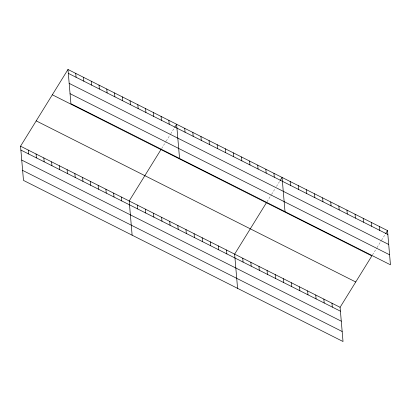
<?xml version="1.0" encoding="UTF-8"?>
<svg xmlns="http://www.w3.org/2000/svg" width="411" height="411" viewBox="0 0 411 411"><rect width="100%" height="100%" fill="white"/><g stroke="black" fill="none" stroke-linecap="round" stroke-linejoin="round"><path stroke-width="0.31" stroke-dasharray="2.06 1.54" d="M161.626 148.52L165.864 141.661M166.188 141.137L170.426 134.279M170.755 133.75L174.341 127.949M267.068 201.683L271.311 194.829M271.635 194.3L275.221 188.5M276.526 186.389L280.112 180.588M372.515 254.851L376.753 247.992M377.082 247.468L381.321 240.61M381.649 240.086L385.235 234.28"/><path stroke-width="0.62" d="M52.331 94.797L371.863 255.904L340.087 307.305L343.021 341.52L23.484 180.408L20.55 146.193L67.979 69.48L387.516 230.592L390.45 264.807L70.913 103.695L67.979 69.48M160.973 149.573L129.193 200.969L132.126 235.184M174.665 127.425L176.622 124.261L179.556 158.476M266.415 202.741L234.64 254.137L237.573 288.352M280.112 180.588L282.069 177.424L285.003 211.639M385.559 233.756L387.516 230.592M68.313 73.353L387.85 234.46M69.171 83.366L388.708 244.473M70.055 93.682L389.592 254.794M36.204 120.88L355.736 281.987M20.55 146.193L340.087 307.305M20.884 150.066L340.416 311.173M21.742 160.079L341.274 321.186M22.626 170.395L342.158 331.502M379.404 226.502L379.738 230.371M371.292 222.413L371.626 226.281M363.185 218.323L363.514 222.192M355.073 214.234L355.402 218.102M346.961 210.144L347.29 214.013M338.849 206.055L339.183 209.923M330.737 201.965L331.071 205.834M331.975 303.21L332.304 307.084M322.625 197.871L322.959 201.744M323.863 299.121L324.192 302.994M314.518 193.781L314.847 197.655M315.751 295.031L316.085 298.905M306.406 189.692L306.734 193.566M307.639 290.942L307.973 294.815M298.294 185.602L298.622 189.476M299.527 286.852L299.86 290.726M290.181 181.513L290.515 185.387M291.42 282.763L291.748 286.637M283.307 278.673L283.636 282.547M273.957 173.334L274.291 177.208M275.195 274.584L275.524 278.458M265.85 169.245L266.179 173.118M267.083 270.495L267.417 274.368M257.738 165.155L258.067 169.029M258.971 266.405L259.305 270.279M249.626 161.066L249.955 164.934M250.859 262.316L251.193 266.184M241.514 156.976L241.848 160.845M242.752 258.226L243.081 262.095M233.402 152.887L233.736 156.755M225.29 148.797L225.624 152.666M226.528 250.047L226.857 253.916M217.178 144.708L217.511 148.577M218.416 245.958L218.75 249.826M209.071 140.619L209.399 144.487M210.304 241.868L210.638 245.737M200.958 136.529L201.287 140.398M202.191 237.779L202.525 241.647M192.846 132.44L193.18 136.308M194.084 233.689L194.413 237.558M184.734 128.35L185.068 132.219M185.972 229.6L186.301 233.469M168.864 120.346L169.193 124.214M177.86 225.511L178.189 229.379M161.102 116.431L161.436 120.305M169.748 221.421L170.082 225.29M153.344 112.522L153.673 116.39M161.636 217.332L161.97 221.2M145.581 108.607L145.915 112.48M153.524 213.242L153.858 217.111M137.824 104.697L138.153 108.566M145.412 209.148L145.746 213.021M130.061 100.782L130.395 104.656M137.305 205.058L137.634 208.932M122.303 96.873L122.632 100.741M114.541 92.958L114.875 96.826M121.43 197.059L121.764 200.928M106.783 89.043L107.117 92.917M113.672 193.144L114.001 197.018M99.02 85.134L99.354 89.002M105.91 189.235L106.244 193.103M91.263 81.219L91.596 85.092M98.152 185.32L98.481 189.188M83.5 77.309L83.834 81.178M90.389 181.405L90.723 185.279M75.742 73.394L76.076 77.263M82.632 177.495L82.96 181.364M74.869 173.581L75.203 177.454M67.111 169.671L67.445 173.54M59.348 165.756L59.682 169.63M51.591 161.847L51.925 165.715M43.828 157.932L44.162 161.8M36.07 154.017L36.404 157.891M28.308 150.107L28.642 153.976"/></g></svg>
